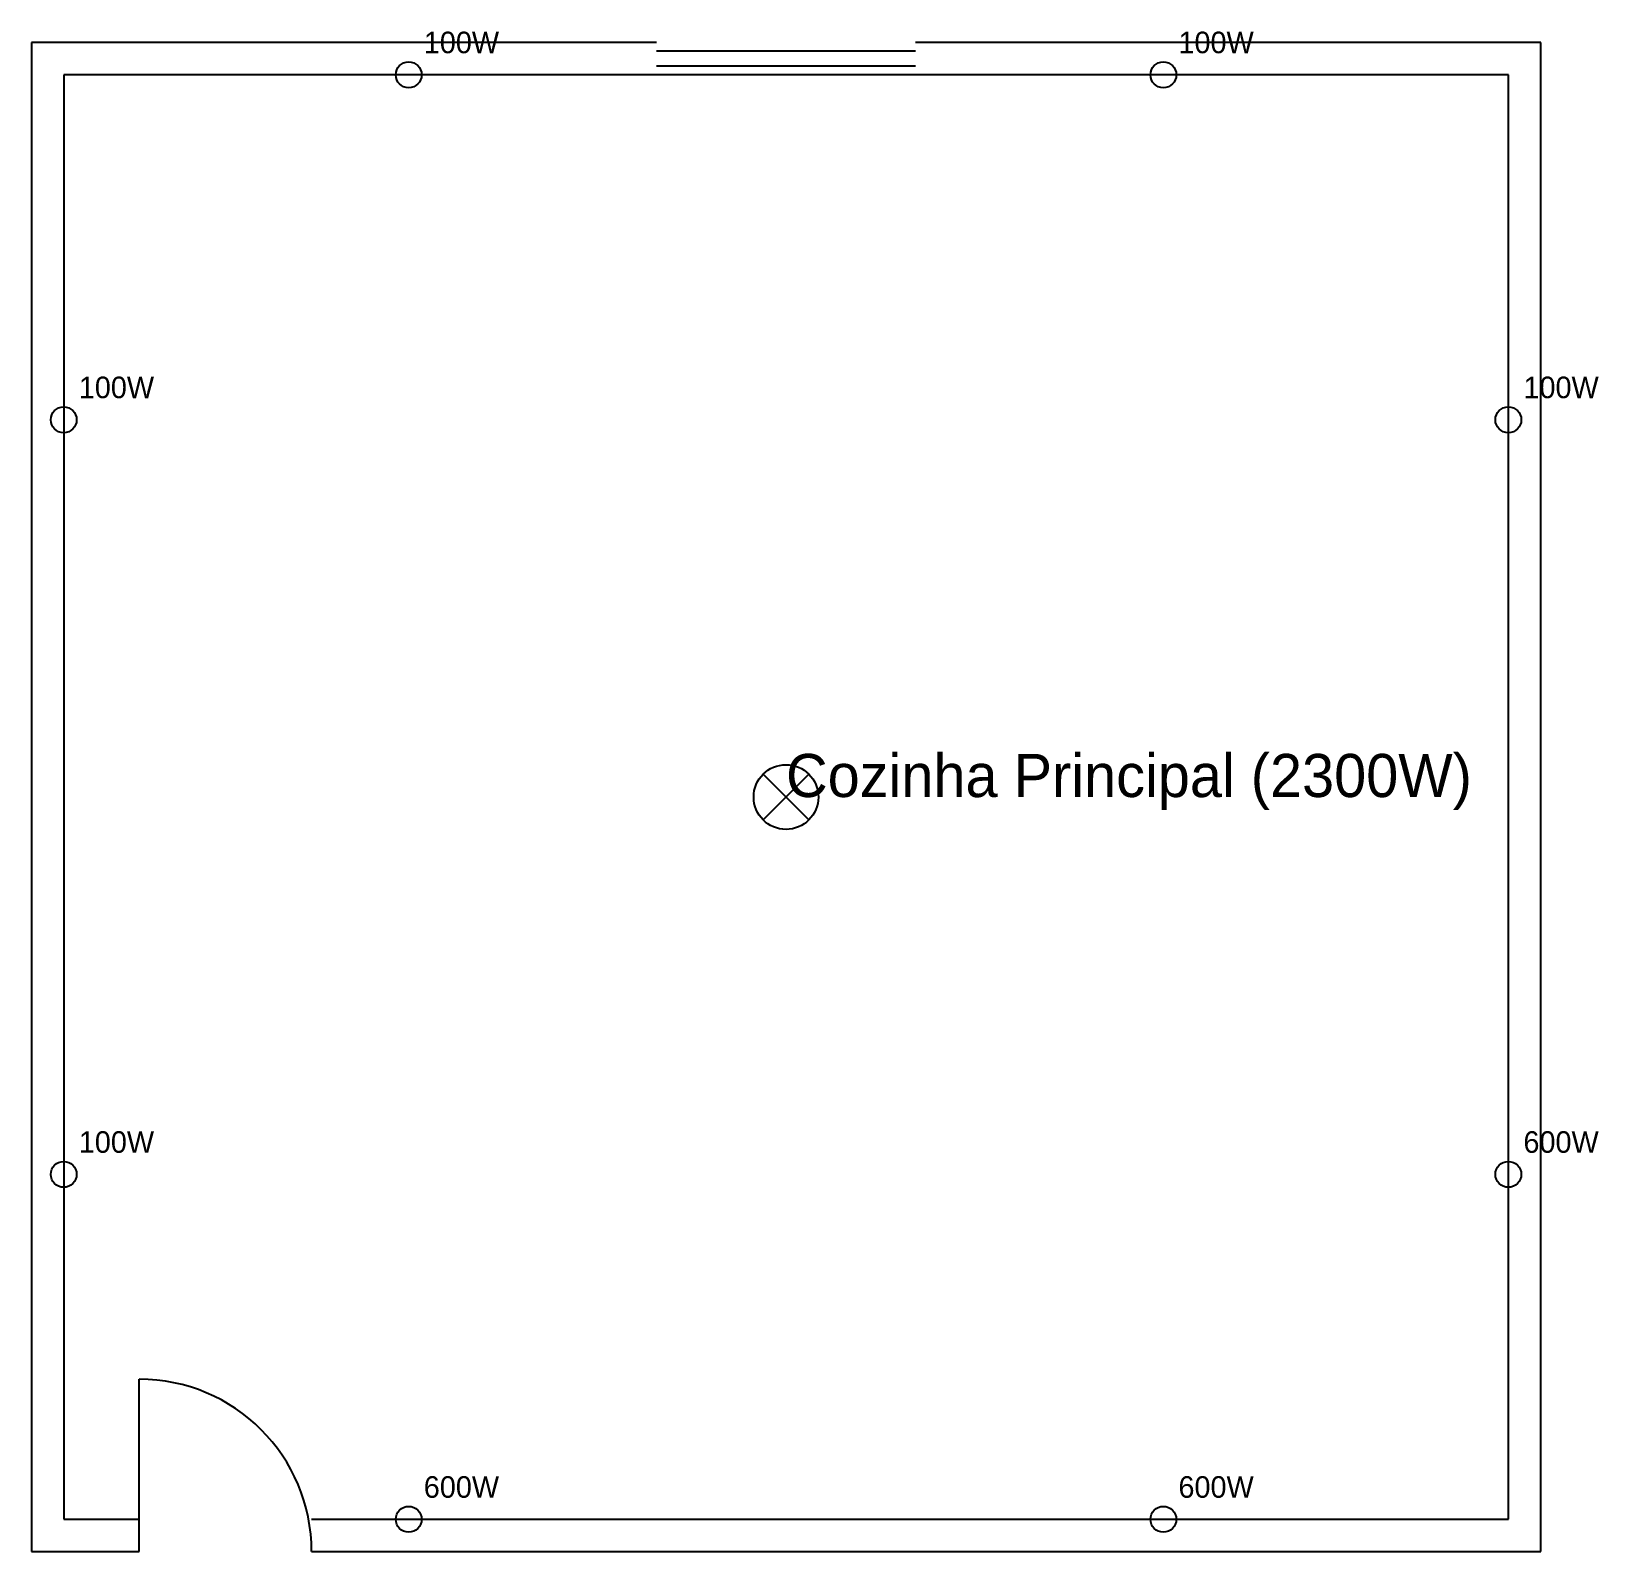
# Model space of a CAD drawing. Header units: metres. Extents: x 0 to 7.27, y 0 to 7.05.
import ezdxf

# ---------------------------------------------------------------- set-up
doc = ezdxf.new("R2010")
doc.units = ezdxf.units.M
for name, color, linetype in [('PT_DOORS', 1, 'Continuous'), ('PT_LIGHTING', 2, 'Continuous'), ('PT_SYMBOLS', 3, 'Continuous'), ('PT_TEXT', 7, 'Continuous'), ('PT_WALLS_INNER', 8, 'Continuous'), ('PT_WALLS_OUTER', 7, 'Continuous'), ('PT_WINDOWS', 4, 'Continuous')]:
    doc.layers.add(name, color=color, linetype=linetype)

msp = doc.modelspace()

# ---------------------------------------------------------------- linework, layer by layer
at = {"layer": 'PT_DOORS'}
msp.add_line((0.5, 0), (0.5, 0.8), dxfattribs=at)
msp.add_arc((0.5, 0), 0.8, 0, 90, dxfattribs=at)
at = {"layer": 'PT_LIGHTING'}
for p, q in [((3.3939, 3.3939), (3.6061, 3.6061)), ((3.6061, 3.3939), (3.3939, 3.6061))]:
    msp.add_line(p, q, dxfattribs=at)
msp.add_circle((3.5, 3.5), 0.15, dxfattribs=at)
at = {"layer": 'PT_SYMBOLS'}
for centre in [(1.75, 6.85), (5.25, 6.85), (0.15, 5.25), (6.85, 5.25), (0.15, 1.75), (6.85, 1.75), (1.75, 0.15), (5.25, 0.15)]:
    msp.add_circle(centre, 0.06, dxfattribs=at)
at = {"layer": 'PT_WALLS_INNER'}
for p, q in [((6.85, 6.85), (0.15, 6.85)), ((0.15, 6.85), (0.15, 0.15)), ((6.85, 0.15), (6.85, 6.85)), ((0.15, 0.15), (0.5, 0.15)), ((1.3, 0.15), (6.85, 0.15))]:
    msp.add_line(p, q, dxfattribs=at)
at = {"layer": 'PT_WALLS_OUTER'}
for p, q in [((2.9, 7), (0, 7)), ((0, 7), (0, 0)), ((7, 7), (4.1, 7)), ((7, 0), (7, 7)), ((0, 0), (0.5, 0)), ((1.3, 0), (7, 0))]:
    msp.add_line(p, q, dxfattribs=at)
at = {"layer": 'PT_WINDOWS'}
for p, q in [((4.1, 6.96), (2.9, 6.96)), ((4.1, 6.89), (2.9, 6.89))]:
    msp.add_line(p, q, dxfattribs=at)

# ---------------------------------------------------------------- texts
at = {"layer": 'PT_TEXT'}
for s, height, p in [('100W', 0.1, (1.82, 6.95)), ('100W', 0.1, (5.32, 6.95)), ('100W', 0.1, (0.22, 5.35)), ('100W', 0.1, (6.92, 5.35)), ('Cozinha Principal (2300W)', 0.2, (3.5, 3.5)), ('100W', 0.1, (0.22, 1.85)), ('600W', 0.1, (6.92, 1.85)), ('600W', 0.1, (1.82, 0.25)), ('600W', 0.1, (5.32, 0.25))]:
    msp.add_text(s, height=height, dxfattribs=at).set_placement(p)

doc.saveas('drawing.dxf')
